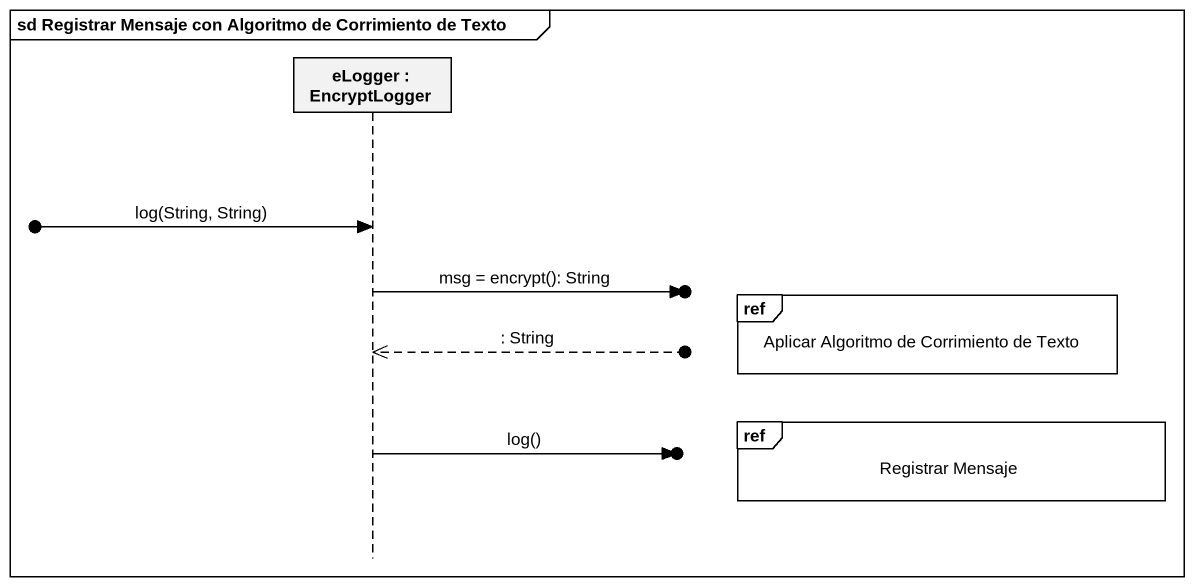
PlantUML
@startuml
mainframe sd Registrar Mensaje con Algoritmo de Corrimiento de Texto
hide footbox
participant "eLogger : EncryptLogger" as eLogger

[o-> eLogger : log(String, String)
eLogger ->o] : msg = encrypt(): String
ref over eLogger : Aplicar Algoritmo de Corrimiento de Texto
eLogger <<--o] : : String
ref over eLogger : Registrar Mensaje
eLogger ->o] : log()
@enduml
